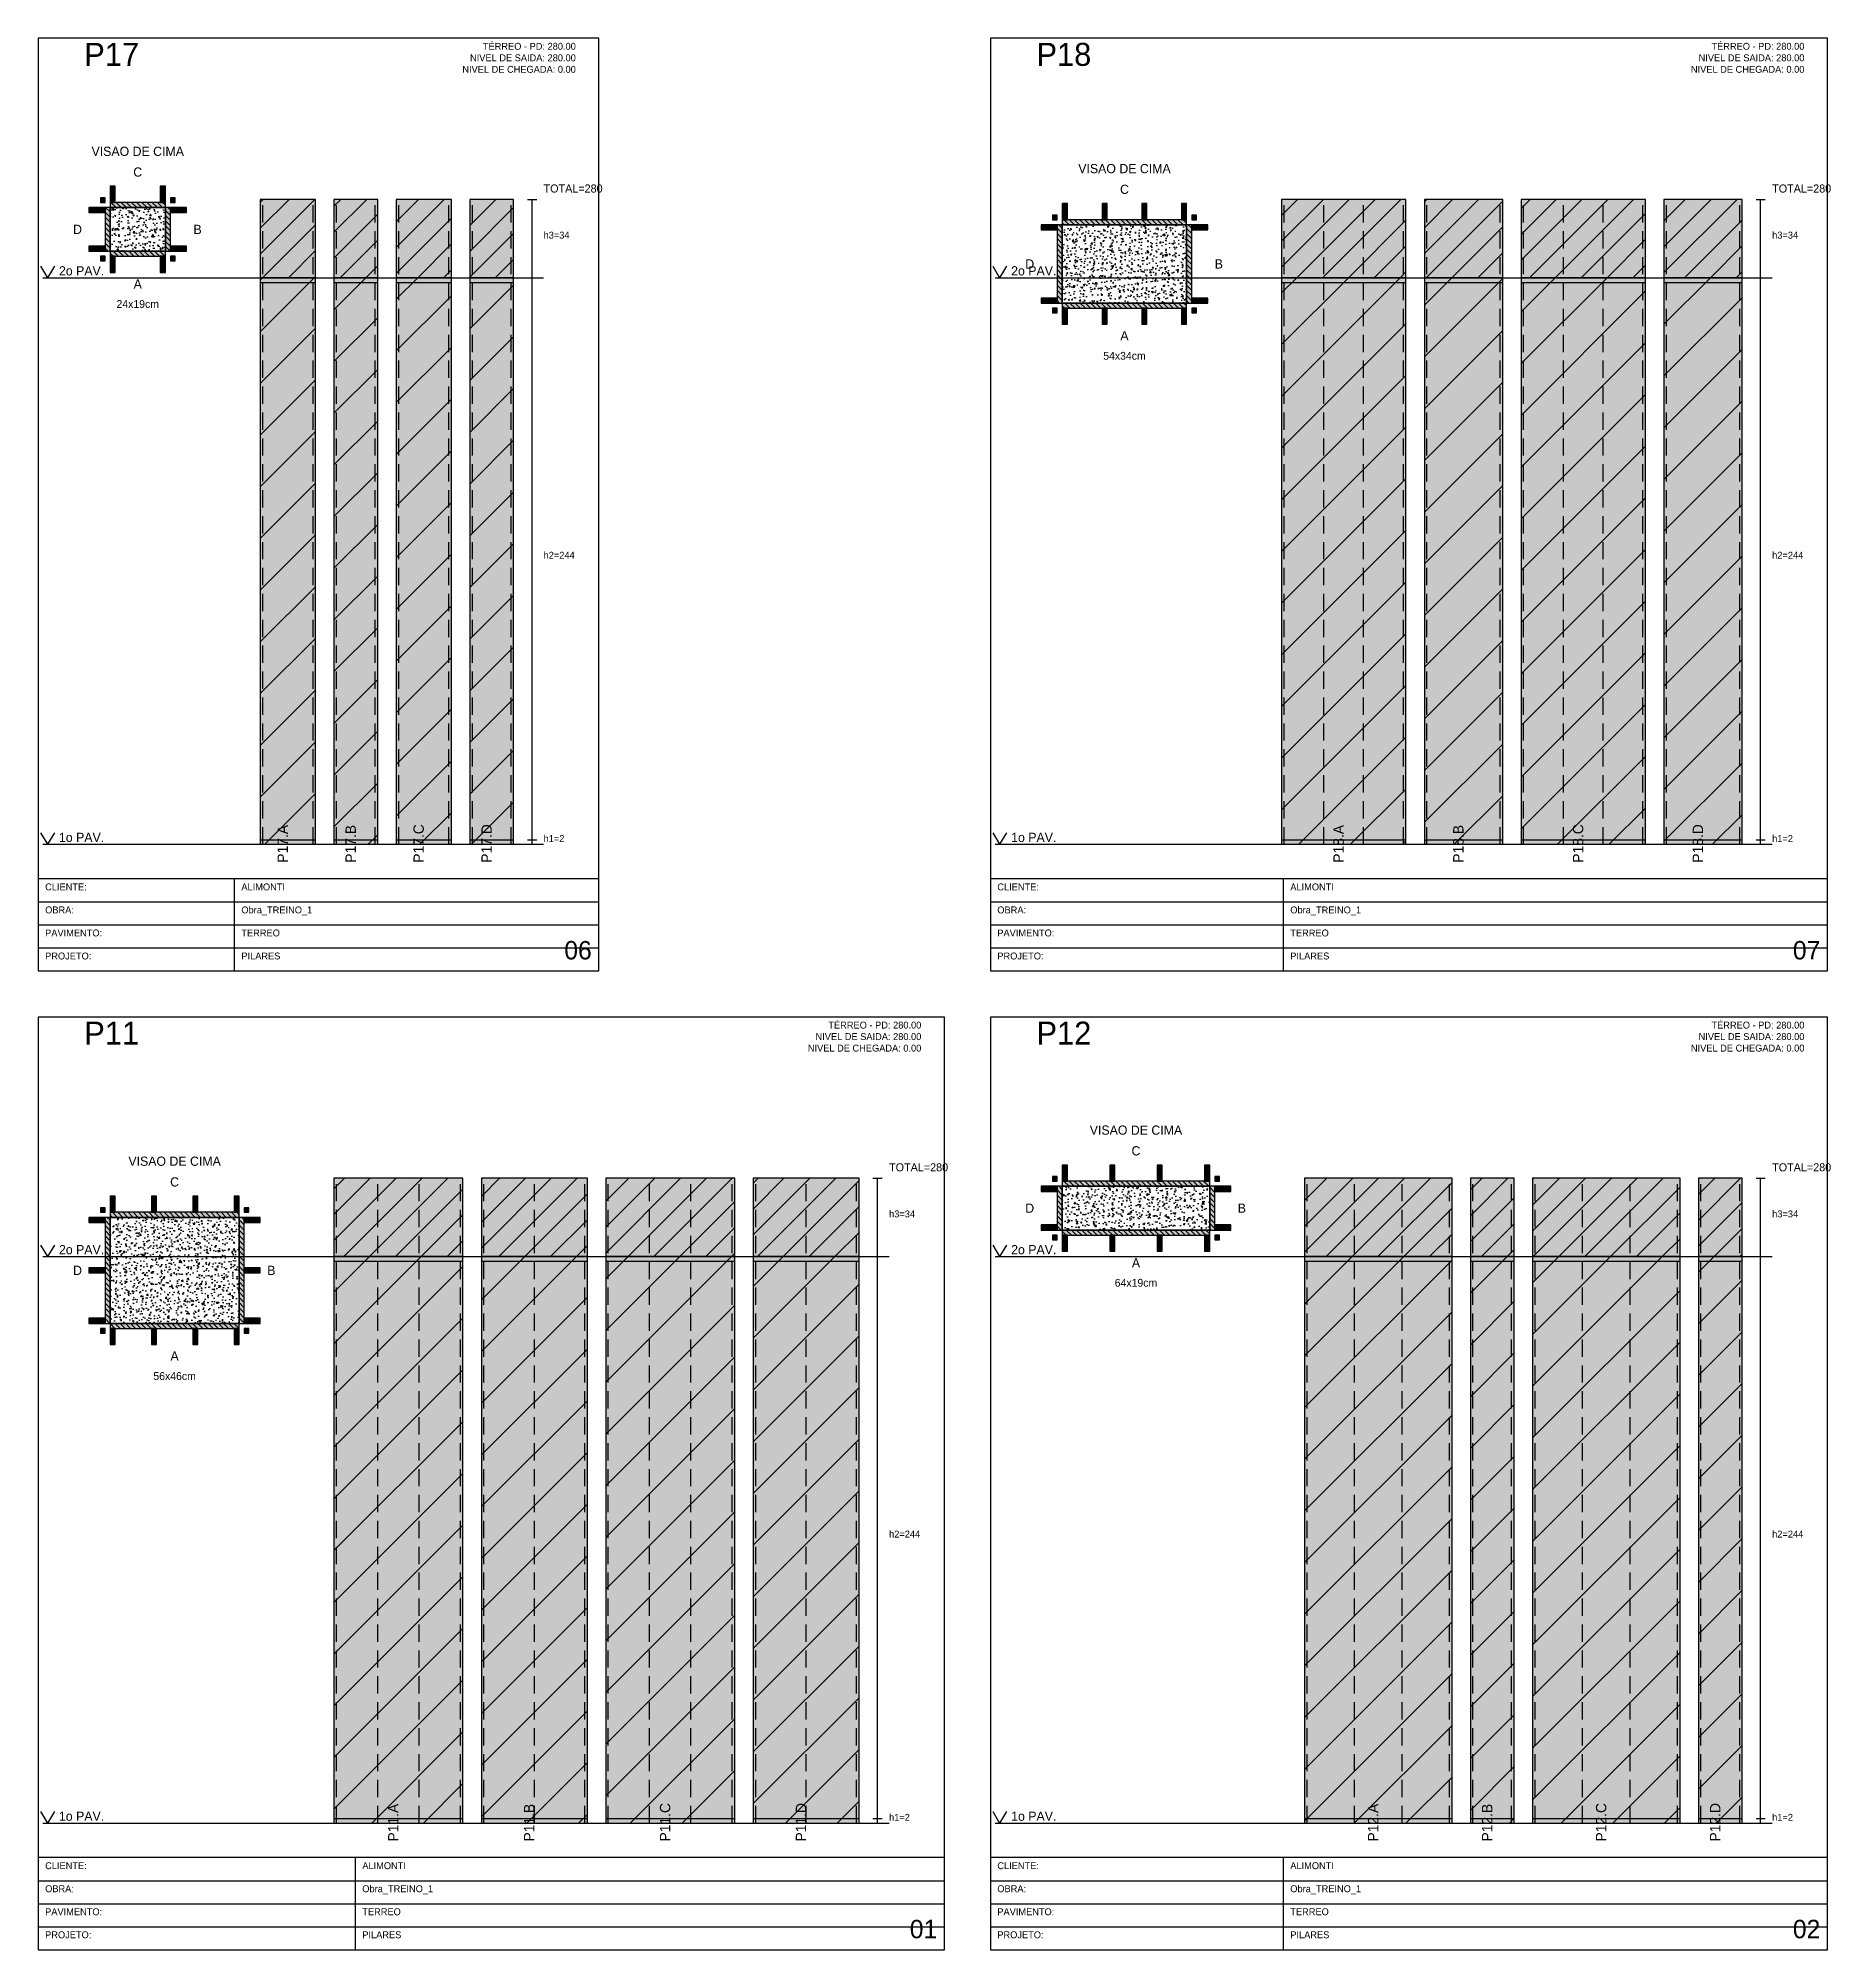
# Model space of a CAD drawing. Header units: metres. Extents: x 0 to 2088, y 0 to 2105.
# Drawn here: x 0 to 778, y 0 to 830 of the extents above; entities that cross this region are included whole.
import ezdxf
from ezdxf.enums import TextEntityAlignment as Align

# ---------------------------------------------------------------- set-up
doc = ezdxf.new("R2010")
doc.units = ezdxf.units.M
doc.linetypes.add('HIDDEN', pattern=[0.375, 0.25, -0.125])
for name, color, linetype in [('BORDA_CELULA', 9, 'Continuous'), ('CARIMBO', 9, 'Continuous'), ('CHAPA', 1, 'Continuous'), ('CONCRETO', 4, 'Continuous'), ('COTA', 241, 'Continuous'), ('Hachura', 251, 'Continuous'), ('LABEL_ID', 3, 'Continuous'), ('Nivel', 4, 'Continuous'), ('NOMENCLATURA', 1, 'Continuous'), ('Paineis', 200, 'Continuous'), ('SARR_2.2x7', 40, 'Continuous'), ('Texto Secao', 2, 'Continuous'), ('TEXTO_GERAL', 2, 'Continuous')]:
    doc.layers.add(name, color=color, linetype=linetype)

msp = doc.modelspace()

# ---------------------------------------------------------------- hatches: boundary and pattern name
at = {"layer": 'CHAPA'}
for points in [[(27, 758.7), (29, 758.7), (29, 760.7), (27, 760.7)], [(57.4, 758.7), (59.4, 758.7), (59.4, 760.7), (57.4, 760.7)], [(440.4, 751.2), (442.4, 751.2), (442.4, 753.2), (440.4, 753.2)], [(500.8, 751.2), (502.8, 751.2), (502.8, 753.2), (500.8, 753.2)], [(27, 733.3), (29, 733.3), (29, 735.3), (27, 735.3)], [(57.4, 733.3), (59.4, 733.3), (59.4, 735.3), (57.4, 735.3)], [(440.4, 710.8), (442.4, 710.8), (442.4, 712.8), (440.4, 712.8)], [(500.8, 710.8), (502.8, 710.8), (502.8, 712.8), (500.8, 712.8)], [(440.4, 333.7), (442.4, 333.7), (442.4, 335.7), (440.4, 335.7)], [(510.8, 333.7), (512.8, 333.7), (512.8, 335.7), (510.8, 335.7)], [(27, 320.2), (29, 320.2), (29, 322.2), (27, 322.2)], [(89.4, 320.2), (91.4, 320.2), (91.4, 322.2), (89.4, 322.2)], [(440.4, 308.3), (442.4, 308.3), (442.4, 310.3), (440.4, 310.3)], [(510.8, 308.3), (512.8, 308.3), (512.8, 310.3), (510.8, 310.3)], [(27, 267.8), (29, 267.8), (29, 269.8), (27, 269.8)], [(89.4, 267.8), (91.4, 267.8), (91.4, 269.8), (89.4, 269.8)]]:
    msp.add_hatch(color=1, dxfattribs=at).paths.add_polyline_path(points)
at = {"layer": 'COTA'}
h = msp.add_hatch(dxfattribs=at)
h.set_pattern_fill('AR-CONC', color=256, scale=0.03)
h.paths.add_polyline_path([(31.2, 737.5), (55.2, 737.5), (55.2, 756.5), (31.2, 756.5)])
h = msp.add_hatch(dxfattribs=at)
h.set_pattern_fill('AR-CONC', color=256, scale=0.03)
h.paths.add_polyline_path([(444.6, 715), (498.6, 715), (498.6, 749), (444.6, 749)])
h = msp.add_hatch(dxfattribs=at)
h.set_pattern_fill('AR-CONC', color=256, scale=0.03)
h.paths.add_polyline_path([(444.6, 312.5), (508.6, 312.5), (508.6, 331.5), (444.6, 331.5)])
h = msp.add_hatch(dxfattribs=at)
h.set_pattern_fill('AR-CONC', color=256, scale=0.03)
h.paths.add_polyline_path([(31.2, 272), (87.2, 272), (87.2, 318), (31.2, 318)])
at = {"layer": 'Hachura'}
for points in [[(96.4, 726), (120.4, 726), (120.4, 760), (96.4, 760)], [(128.4, 726), (147.4, 726), (147.4, 760), (128.4, 760)], [(155.4, 726), (179.4, 726), (179.4, 760), (155.4, 760)], [(187.4, 726), (206.4, 726), (206.4, 760), (187.4, 760)], [(539.8, 726), (593.8, 726), (593.8, 760), (539.8, 760)], [(601.8, 726), (635.8, 726), (635.8, 760), (601.8, 760)], [(643.8, 726), (697.8, 726), (697.8, 760), (643.8, 760)], [(705.8, 726), (739.8, 726), (739.8, 760), (705.8, 760)], [(96.4, 480), (120.4, 480), (120.4, 726), (96.4, 726)], [(128.4, 480), (147.4, 480), (147.4, 726), (128.4, 726)], [(155.4, 480), (179.4, 480), (179.4, 726), (155.4, 726)], [(187.4, 480), (206.4, 480), (206.4, 726), (187.4, 726)], [(539.8, 480), (593.8, 480), (593.8, 726), (539.8, 726)], [(601.8, 480), (635.8, 480), (635.8, 726), (601.8, 726)], [(643.8, 480), (697.8, 480), (697.8, 726), (643.8, 726)], [(705.8, 480), (739.8, 480), (739.8, 726), (705.8, 726)], [(128.4, 301), (184.4, 301), (184.4, 335), (128.4, 335)], [(192.4, 301), (238.4, 301), (238.4, 335), (192.4, 335)], [(246.4, 301), (302.4, 301), (302.4, 335), (246.4, 335)], [(310.4, 301), (356.4, 301), (356.4, 335), (310.4, 335)], [(549.8, 301), (613.8, 301), (613.8, 335), (549.8, 335)], [(621.8, 301), (640.8, 301), (640.8, 335), (621.8, 335)], [(648.8, 301), (712.8, 301), (712.8, 335), (648.8, 335)], [(720.8, 301), (739.8, 301), (739.8, 335), (720.8, 335)], [(128.4, 55), (184.4, 55), (184.4, 301), (128.4, 301)], [(192.4, 55), (238.4, 55), (238.4, 301), (192.4, 301)], [(246.4, 55), (302.4, 55), (302.4, 301), (246.4, 301)], [(310.4, 55), (356.4, 55), (356.4, 301), (310.4, 301)], [(549.8, 55), (613.8, 55), (613.8, 301), (549.8, 301)], [(621.8, 55), (640.8, 55), (640.8, 301), (621.8, 301)], [(648.8, 55), (712.8, 55), (712.8, 301), (648.8, 301)], [(720.8, 55), (739.8, 55), (739.8, 301), (720.8, 301)]]:
    msp.add_hatch(color=256, dxfattribs=at).paths.add_polyline_path(points)
h = msp.add_hatch(dxfattribs=at)
h.set_pattern_fill('ANSI31', color=256, scale=2.5)
h.paths.add_polyline_path([(96.4, 726), (120.4, 726), (120.4, 760), (96.4, 760)])
h = msp.add_hatch(dxfattribs=at)
h.set_pattern_fill('ANSI31', color=256, scale=2.5)
h.paths.add_polyline_path([(128.4, 726), (147.4, 726), (147.4, 760), (128.4, 760)])
h = msp.add_hatch(dxfattribs=at)
h.set_pattern_fill('ANSI31', color=256, scale=2.5)
h.paths.add_polyline_path([(155.4, 726), (179.4, 726), (179.4, 760), (155.4, 760)])
h = msp.add_hatch(dxfattribs=at)
h.set_pattern_fill('ANSI31', color=256, scale=2.5)
h.paths.add_polyline_path([(187.4, 726), (206.4, 726), (206.4, 760), (187.4, 760)])
h = msp.add_hatch(dxfattribs=at)
h.set_pattern_fill('ANSI31', color=256, scale=2.5)
h.paths.add_polyline_path([(539.8, 726), (593.8, 726), (593.8, 760), (539.8, 760)])
h = msp.add_hatch(dxfattribs=at)
h.set_pattern_fill('ANSI31', color=256, scale=2.5)
h.paths.add_polyline_path([(601.8, 726), (635.8, 726), (635.8, 760), (601.8, 760)])
h = msp.add_hatch(dxfattribs=at)
h.set_pattern_fill('ANSI31', color=256, scale=2.5)
h.paths.add_polyline_path([(643.8, 726), (697.8, 726), (697.8, 760), (643.8, 760)])
h = msp.add_hatch(dxfattribs=at)
h.set_pattern_fill('ANSI31', color=256, scale=2.5)
h.paths.add_polyline_path([(705.8, 726), (739.8, 726), (739.8, 760), (705.8, 760)])
h = msp.add_hatch(dxfattribs=at)
h.set_pattern_fill('ANSI31', color=256, scale=5)
h.paths.add_polyline_path([(96.4, 480), (120.4, 480), (120.4, 726), (96.4, 726)])
h = msp.add_hatch(dxfattribs=at)
h.set_pattern_fill('ANSI31', color=256, scale=5)
h.paths.add_polyline_path([(128.4, 480), (147.4, 480), (147.4, 726), (128.4, 726)])
h = msp.add_hatch(dxfattribs=at)
h.set_pattern_fill('ANSI31', color=256, scale=5)
h.paths.add_polyline_path([(155.4, 480), (179.4, 480), (179.4, 726), (155.4, 726)])
h = msp.add_hatch(dxfattribs=at)
h.set_pattern_fill('ANSI31', color=256, scale=5)
h.paths.add_polyline_path([(187.4, 480), (206.4, 480), (206.4, 726), (187.4, 726)])
h = msp.add_hatch(dxfattribs=at)
h.set_pattern_fill('ANSI31', color=256, scale=5)
h.paths.add_polyline_path([(539.8, 480), (593.8, 480), (593.8, 726), (539.8, 726)])
h = msp.add_hatch(dxfattribs=at)
h.set_pattern_fill('ANSI31', color=256, scale=5)
h.paths.add_polyline_path([(601.8, 480), (635.8, 480), (635.8, 726), (601.8, 726)])
h = msp.add_hatch(dxfattribs=at)
h.set_pattern_fill('ANSI31', color=256, scale=5)
h.paths.add_polyline_path([(643.8, 480), (697.8, 480), (697.8, 726), (643.8, 726)])
h = msp.add_hatch(dxfattribs=at)
h.set_pattern_fill('ANSI31', color=256, scale=5)
h.paths.add_polyline_path([(705.8, 480), (739.8, 480), (739.8, 726), (705.8, 726)])
h = msp.add_hatch(dxfattribs=at)
h.set_pattern_fill('ANSI31', color=256, scale=2.5)
h.paths.add_polyline_path([(128.4, 301), (184.4, 301), (184.4, 335), (128.4, 335)])
h = msp.add_hatch(dxfattribs=at)
h.set_pattern_fill('ANSI31', color=256, scale=2.5)
h.paths.add_polyline_path([(192.4, 301), (238.4, 301), (238.4, 335), (192.4, 335)])
h = msp.add_hatch(dxfattribs=at)
h.set_pattern_fill('ANSI31', color=256, scale=2.5)
h.paths.add_polyline_path([(246.4, 301), (302.4, 301), (302.4, 335), (246.4, 335)])
h = msp.add_hatch(dxfattribs=at)
h.set_pattern_fill('ANSI31', color=256, scale=2.5)
h.paths.add_polyline_path([(310.4, 301), (356.4, 301), (356.4, 335), (310.4, 335)])
h = msp.add_hatch(dxfattribs=at)
h.set_pattern_fill('ANSI31', color=256, scale=2.5)
h.paths.add_polyline_path([(549.8, 301), (613.8, 301), (613.8, 335), (549.8, 335)])
h = msp.add_hatch(dxfattribs=at)
h.set_pattern_fill('ANSI31', color=256, scale=2.5)
h.paths.add_polyline_path([(621.8, 301), (640.8, 301), (640.8, 335), (621.8, 335)])
h = msp.add_hatch(dxfattribs=at)
h.set_pattern_fill('ANSI31', color=256, scale=2.5)
h.paths.add_polyline_path([(648.8, 301), (712.8, 301), (712.8, 335), (648.8, 335)])
h = msp.add_hatch(dxfattribs=at)
h.set_pattern_fill('ANSI31', color=256, scale=2.5)
h.paths.add_polyline_path([(720.8, 301), (739.8, 301), (739.8, 335), (720.8, 335)])
h = msp.add_hatch(dxfattribs=at)
h.set_pattern_fill('ANSI31', color=256, scale=5)
h.paths.add_polyline_path([(128.4, 55), (184.4, 55), (184.4, 301), (128.4, 301)])
h = msp.add_hatch(dxfattribs=at)
h.set_pattern_fill('ANSI31', color=256, scale=5)
h.paths.add_polyline_path([(192.4, 55), (238.4, 55), (238.4, 301), (192.4, 301)])
h = msp.add_hatch(dxfattribs=at)
h.set_pattern_fill('ANSI31', color=256, scale=5)
h.paths.add_polyline_path([(246.4, 55), (302.4, 55), (302.4, 301), (246.4, 301)])
h = msp.add_hatch(dxfattribs=at)
h.set_pattern_fill('ANSI31', color=256, scale=5)
h.paths.add_polyline_path([(310.4, 55), (356.4, 55), (356.4, 301), (310.4, 301)])
h = msp.add_hatch(dxfattribs=at)
h.set_pattern_fill('ANSI31', color=256, scale=5)
h.paths.add_polyline_path([(549.8, 55), (613.8, 55), (613.8, 301), (549.8, 301)])
h = msp.add_hatch(dxfattribs=at)
h.set_pattern_fill('ANSI31', color=256, scale=5)
h.paths.add_polyline_path([(621.8, 55), (640.8, 55), (640.8, 301), (621.8, 301)])
h = msp.add_hatch(dxfattribs=at)
h.set_pattern_fill('ANSI31', color=256, scale=5)
h.paths.add_polyline_path([(648.8, 55), (712.8, 55), (712.8, 301), (648.8, 301)])
h = msp.add_hatch(dxfattribs=at)
h.set_pattern_fill('ANSI31', color=256, scale=5)
h.paths.add_polyline_path([(720.8, 55), (739.8, 55), (739.8, 301), (720.8, 301)])
at = {"layer": 'Paineis'}
for points in [[(29, 737.5), (31.2, 737.5), (31.2, 756.5), (29, 756.5)], [(31.2, 756.5), (55.2, 756.5), (55.2, 758.7), (31.2, 758.7)], [(55.2, 737.5), (57.4, 737.5), (57.4, 756.5), (55.2, 756.5)], [(442.4, 715), (444.6, 715), (444.6, 749), (442.4, 749)], [(444.6, 749), (498.6, 749), (498.6, 751.2), (444.6, 751.2)], [(498.6, 715), (500.8, 715), (500.8, 749), (498.6, 749)], [(31.2, 735.3), (55.2, 735.3), (55.2, 737.5), (31.2, 737.5)], [(444.6, 712.8), (498.6, 712.8), (498.6, 715), (444.6, 715)], [(444.6, 331.5), (508.6, 331.5), (508.6, 333.7), (444.6, 333.7)], [(442.4, 312.5), (444.6, 312.5), (444.6, 331.5), (442.4, 331.5)], [(508.6, 312.5), (510.8, 312.5), (510.8, 331.5), (508.6, 331.5)], [(29, 272), (31.2, 272), (31.2, 318), (29, 318)], [(31.2, 318), (87.2, 318), (87.2, 320.2), (31.2, 320.2)], [(87.2, 272), (89.4, 272), (89.4, 318), (87.2, 318)], [(444.6, 310.3), (508.6, 310.3), (508.6, 312.5), (444.6, 312.5)], [(31.2, 269.8), (87.2, 269.8), (87.2, 272), (31.2, 272)]]:
    msp.add_hatch(color=256, dxfattribs=at).paths.add_polyline_path(points)
h = msp.add_hatch(dxfattribs=at)
h.set_pattern_fill('ANSI31', color=256, scale=0.5, angle=270)
h.paths.add_polyline_path([(29, 737.5), (31.2, 737.5), (31.2, 756.5), (29, 756.5)])
h = msp.add_hatch(dxfattribs=at)
h.set_pattern_fill('ANSI31', color=256, scale=0.5, angle=270)
h.paths.add_polyline_path([(31.2, 756.5), (55.2, 756.5), (55.2, 758.7), (31.2, 758.7)])
h = msp.add_hatch(dxfattribs=at)
h.set_pattern_fill('ANSI31', color=256, scale=0.5, angle=270)
h.paths.add_polyline_path([(55.2, 737.5), (57.4, 737.5), (57.4, 756.5), (55.2, 756.5)])
h = msp.add_hatch(dxfattribs=at)
h.set_pattern_fill('ANSI31', color=256, scale=0.5, angle=270)
h.paths.add_polyline_path([(442.4, 715), (444.6, 715), (444.6, 749), (442.4, 749)])
h = msp.add_hatch(dxfattribs=at)
h.set_pattern_fill('ANSI31', color=256, scale=0.5, angle=270)
h.paths.add_polyline_path([(444.6, 749), (498.6, 749), (498.6, 751.2), (444.6, 751.2)])
h = msp.add_hatch(dxfattribs=at)
h.set_pattern_fill('ANSI31', color=256, scale=0.5, angle=270)
h.paths.add_polyline_path([(498.6, 715), (500.8, 715), (500.8, 749), (498.6, 749)])
h = msp.add_hatch(dxfattribs=at)
h.set_pattern_fill('ANSI31', color=256, scale=0.5, angle=270)
h.paths.add_polyline_path([(31.2, 735.3), (55.2, 735.3), (55.2, 737.5), (31.2, 737.5)])
h = msp.add_hatch(dxfattribs=at)
h.set_pattern_fill('ANSI31', color=256, scale=0.5, angle=270)
h.paths.add_polyline_path([(444.6, 712.8), (498.6, 712.8), (498.6, 715), (444.6, 715)])
h = msp.add_hatch(dxfattribs=at)
h.set_pattern_fill('ANSI31', color=256, scale=0.5, angle=270)
h.paths.add_polyline_path([(444.6, 331.5), (508.6, 331.5), (508.6, 333.7), (444.6, 333.7)])
h = msp.add_hatch(dxfattribs=at)
h.set_pattern_fill('ANSI31', color=256, scale=0.5, angle=270)
h.paths.add_polyline_path([(442.4, 312.5), (444.6, 312.5), (444.6, 331.5), (442.4, 331.5)])
h = msp.add_hatch(dxfattribs=at)
h.set_pattern_fill('ANSI31', color=256, scale=0.5, angle=270)
h.paths.add_polyline_path([(508.6, 312.5), (510.8, 312.5), (510.8, 331.5), (508.6, 331.5)])
h = msp.add_hatch(dxfattribs=at)
h.set_pattern_fill('ANSI31', color=256, scale=0.5, angle=270)
h.paths.add_polyline_path([(29, 272), (31.2, 272), (31.2, 318), (29, 318)])
h = msp.add_hatch(dxfattribs=at)
h.set_pattern_fill('ANSI31', color=256, scale=0.5, angle=270)
h.paths.add_polyline_path([(31.2, 318), (87.2, 318), (87.2, 320.2), (31.2, 320.2)])
h = msp.add_hatch(dxfattribs=at)
h.set_pattern_fill('ANSI31', color=256, scale=0.5, angle=270)
h.paths.add_polyline_path([(87.2, 272), (89.4, 272), (89.4, 318), (87.2, 318)])
h = msp.add_hatch(dxfattribs=at)
h.set_pattern_fill('ANSI31', color=256, scale=0.5, angle=270)
h.paths.add_polyline_path([(444.6, 310.3), (508.6, 310.3), (508.6, 312.5), (444.6, 312.5)])
h = msp.add_hatch(dxfattribs=at)
h.set_pattern_fill('ANSI31', color=256, scale=0.5, angle=270)
h.paths.add_polyline_path([(31.2, 269.8), (87.2, 269.8), (87.2, 272), (31.2, 272)])
at = {"layer": 'SARR_2.2x7'}
for points in [[(31.2, 758.7), (33.4, 758.7), (33.4, 765.7), (31.2, 765.7)], [(53, 758.7), (55.2, 758.7), (55.2, 765.7), (53, 765.7)], [(22, 754.3), (29, 754.3), (29, 756.5), (22, 756.5)], [(57.4, 754.3), (64.4, 754.3), (64.4, 756.5), (57.4, 756.5)], [(444.6, 751.2), (446.8, 751.2), (446.8, 758.2), (444.6, 758.2)], [(461.87, 751.2), (464.07, 751.2), (464.07, 758.2), (461.87, 758.2)], [(479.13, 751.2), (481.33, 751.2), (481.33, 758.2), (479.13, 758.2)], [(496.4, 751.2), (498.6, 751.2), (498.6, 758.2), (496.4, 758.2)], [(435.4, 746.8), (442.4, 746.8), (442.4, 749), (435.4, 749)], [(500.8, 746.8), (507.8, 746.8), (507.8, 749), (500.8, 749)], [(22, 737.5), (29, 737.5), (29, 739.7), (22, 739.7)], [(57.4, 737.5), (64.4, 737.5), (64.4, 739.7), (57.4, 739.7)], [(31.2, 728.3), (33.4, 728.3), (33.4, 735.3), (31.2, 735.3)], [(53, 728.3), (55.2, 728.3), (55.2, 735.3), (53, 735.3)], [(435.4, 715), (442.4, 715), (442.4, 717.2), (435.4, 717.2)], [(500.8, 715), (507.8, 715), (507.8, 717.2), (500.8, 717.2)], [(444.6, 705.8), (446.8, 705.8), (446.8, 712.8), (444.6, 712.8)], [(461.87, 705.8), (464.07, 705.8), (464.07, 712.8), (461.87, 712.8)], [(479.13, 705.8), (481.33, 705.8), (481.33, 712.8), (479.13, 712.8)], [(496.4, 705.8), (498.6, 705.8), (498.6, 712.8), (496.4, 712.8)], [(444.6, 333.7), (446.8, 333.7), (446.8, 340.7), (444.6, 340.7)], [(465.2, 333.7), (467.4, 333.7), (467.4, 340.7), (465.2, 340.7)], [(485.8, 333.7), (488, 333.7), (488, 340.7), (485.8, 340.7)], [(506.4, 333.7), (508.6, 333.7), (508.6, 340.7), (506.4, 340.7)], [(31.2, 320.2), (33.4, 320.2), (33.4, 327.2), (31.2, 327.2)], [(49.13, 320.2), (51.33, 320.2), (51.33, 327.2), (49.13, 327.2)], [(67.07, 320.2), (69.27, 320.2), (69.27, 327.2), (67.07, 327.2)], [(85, 320.2), (87.2, 320.2), (87.2, 327.2), (85, 327.2)], [(435.4, 329.3), (442.4, 329.3), (442.4, 331.5), (435.4, 331.5)], [(510.8, 329.3), (517.8, 329.3), (517.8, 331.5), (510.8, 331.5)], [(22, 315.8), (29, 315.8), (29, 318), (22, 318)], [(89.4, 315.8), (96.4, 315.8), (96.4, 318), (89.4, 318)], [(435.4, 312.5), (442.4, 312.5), (442.4, 314.7), (435.4, 314.7)], [(444.6, 303.3), (446.8, 303.3), (446.8, 310.3), (444.6, 310.3)], [(465.2, 303.3), (467.4, 303.3), (467.4, 310.3), (465.2, 310.3)], [(485.8, 303.3), (488, 303.3), (488, 310.3), (485.8, 310.3)], [(506.4, 303.3), (508.6, 303.3), (508.6, 310.3), (506.4, 310.3)], [(510.8, 312.5), (517.8, 312.5), (517.8, 314.7), (510.8, 314.7)], [(22, 293.9), (29, 293.9), (29, 296.1), (22, 296.1)], [(89.4, 293.9), (96.4, 293.9), (96.4, 296.1), (89.4, 296.1)], [(22, 272), (29, 272), (29, 274.2), (22, 274.2)], [(89.4, 272), (96.4, 272), (96.4, 274.2), (89.4, 274.2)], [(31.2, 262.8), (33.4, 262.8), (33.4, 269.8), (31.2, 269.8)], [(49.13, 262.8), (51.33, 262.8), (51.33, 269.8), (49.13, 269.8)], [(67.07, 262.8), (69.27, 262.8), (69.27, 269.8), (67.07, 269.8)], [(85, 262.8), (87.2, 262.8), (87.2, 269.8), (85, 269.8)]]:
    msp.add_hatch(color=256, dxfattribs=at).paths.add_polyline_path(points)
h = msp.add_hatch(dxfattribs=at)
h.set_pattern_fill('ANSI31', color=256, scale=0.5, angle=270)
h.paths.add_polyline_path([(31.2, 758.7), (33.4, 758.7), (33.4, 765.7), (31.2, 765.7)])
h = msp.add_hatch(dxfattribs=at)
h.set_pattern_fill('ANSI31', color=256, scale=0.5, angle=270)
h.paths.add_polyline_path([(53, 758.7), (55.2, 758.7), (55.2, 765.7), (53, 765.7)])
h = msp.add_hatch(dxfattribs=at)
h.set_pattern_fill('ANSI31', color=256, scale=0.5, angle=270)
h.paths.add_polyline_path([(22, 754.3), (29, 754.3), (29, 756.5), (22, 756.5)])
h = msp.add_hatch(dxfattribs=at)
h.set_pattern_fill('ANSI31', color=256, scale=0.5, angle=270)
h.paths.add_polyline_path([(57.4, 754.3), (64.4, 754.3), (64.4, 756.5), (57.4, 756.5)])
h = msp.add_hatch(dxfattribs=at)
h.set_pattern_fill('ANSI31', color=256, scale=0.5, angle=270)
h.paths.add_polyline_path([(444.6, 751.2), (446.8, 751.2), (446.8, 758.2), (444.6, 758.2)])
h = msp.add_hatch(dxfattribs=at)
h.set_pattern_fill('ANSI31', color=256, scale=0.5, angle=270)
h.paths.add_polyline_path([(461.87, 751.2), (464.07, 751.2), (464.07, 758.2), (461.87, 758.2)])
h = msp.add_hatch(dxfattribs=at)
h.set_pattern_fill('ANSI31', color=256, scale=0.5, angle=270)
h.paths.add_polyline_path([(479.13, 751.2), (481.33, 751.2), (481.33, 758.2), (479.13, 758.2)])
h = msp.add_hatch(dxfattribs=at)
h.set_pattern_fill('ANSI31', color=256, scale=0.5, angle=270)
h.paths.add_polyline_path([(496.4, 751.2), (498.6, 751.2), (498.6, 758.2), (496.4, 758.2)])
h = msp.add_hatch(dxfattribs=at)
h.set_pattern_fill('ANSI31', color=256, scale=0.5, angle=270)
h.paths.add_polyline_path([(435.4, 746.8), (442.4, 746.8), (442.4, 749), (435.4, 749)])
h = msp.add_hatch(dxfattribs=at)
h.set_pattern_fill('ANSI31', color=256, scale=0.5, angle=270)
h.paths.add_polyline_path([(500.8, 746.8), (507.8, 746.8), (507.8, 749), (500.8, 749)])
h = msp.add_hatch(dxfattribs=at)
h.set_pattern_fill('ANSI31', color=256, scale=0.5, angle=270)
h.paths.add_polyline_path([(22, 737.5), (29, 737.5), (29, 739.7), (22, 739.7)])
h = msp.add_hatch(dxfattribs=at)
h.set_pattern_fill('ANSI31', color=256, scale=0.5, angle=270)
h.paths.add_polyline_path([(57.4, 737.5), (64.4, 737.5), (64.4, 739.7), (57.4, 739.7)])
h = msp.add_hatch(dxfattribs=at)
h.set_pattern_fill('ANSI31', color=256, scale=0.5, angle=270)
h.paths.add_polyline_path([(31.2, 728.3), (33.4, 728.3), (33.4, 735.3), (31.2, 735.3)])
h = msp.add_hatch(dxfattribs=at)
h.set_pattern_fill('ANSI31', color=256, scale=0.5, angle=270)
h.paths.add_polyline_path([(53, 728.3), (55.2, 728.3), (55.2, 735.3), (53, 735.3)])
h = msp.add_hatch(dxfattribs=at)
h.set_pattern_fill('ANSI31', color=256, scale=0.5, angle=270)
h.paths.add_polyline_path([(435.4, 715), (442.4, 715), (442.4, 717.2), (435.4, 717.2)])
h = msp.add_hatch(dxfattribs=at)
h.set_pattern_fill('ANSI31', color=256, scale=0.5, angle=270)
h.paths.add_polyline_path([(500.8, 715), (507.8, 715), (507.8, 717.2), (500.8, 717.2)])
h = msp.add_hatch(dxfattribs=at)
h.set_pattern_fill('ANSI31', color=256, scale=0.5, angle=270)
h.paths.add_polyline_path([(444.6, 705.8), (446.8, 705.8), (446.8, 712.8), (444.6, 712.8)])
h = msp.add_hatch(dxfattribs=at)
h.set_pattern_fill('ANSI31', color=256, scale=0.5, angle=270)
h.paths.add_polyline_path([(461.87, 705.8), (464.07, 705.8), (464.07, 712.8), (461.87, 712.8)])
h = msp.add_hatch(dxfattribs=at)
h.set_pattern_fill('ANSI31', color=256, scale=0.5, angle=270)
h.paths.add_polyline_path([(479.13, 705.8), (481.33, 705.8), (481.33, 712.8), (479.13, 712.8)])
h = msp.add_hatch(dxfattribs=at)
h.set_pattern_fill('ANSI31', color=256, scale=0.5, angle=270)
h.paths.add_polyline_path([(496.4, 705.8), (498.6, 705.8), (498.6, 712.8), (496.4, 712.8)])
h = msp.add_hatch(dxfattribs=at)
h.set_pattern_fill('ANSI31', color=256, scale=0.5, angle=270)
h.paths.add_polyline_path([(444.6, 333.7), (446.8, 333.7), (446.8, 340.7), (444.6, 340.7)])
h = msp.add_hatch(dxfattribs=at)
h.set_pattern_fill('ANSI31', color=256, scale=0.5, angle=270)
h.paths.add_polyline_path([(465.2, 333.7), (467.4, 333.7), (467.4, 340.7), (465.2, 340.7)])
h = msp.add_hatch(dxfattribs=at)
h.set_pattern_fill('ANSI31', color=256, scale=0.5, angle=270)
h.paths.add_polyline_path([(485.8, 333.7), (488, 333.7), (488, 340.7), (485.8, 340.7)])
h = msp.add_hatch(dxfattribs=at)
h.set_pattern_fill('ANSI31', color=256, scale=0.5, angle=270)
h.paths.add_polyline_path([(506.4, 333.7), (508.6, 333.7), (508.6, 340.7), (506.4, 340.7)])
h = msp.add_hatch(dxfattribs=at)
h.set_pattern_fill('ANSI31', color=256, scale=0.5, angle=270)
h.paths.add_polyline_path([(31.2, 320.2), (33.4, 320.2), (33.4, 327.2), (31.2, 327.2)])
h = msp.add_hatch(dxfattribs=at)
h.set_pattern_fill('ANSI31', color=256, scale=0.5, angle=270)
h.paths.add_polyline_path([(49.13, 320.2), (51.33, 320.2), (51.33, 327.2), (49.13, 327.2)])
h = msp.add_hatch(dxfattribs=at)
h.set_pattern_fill('ANSI31', color=256, scale=0.5, angle=270)
h.paths.add_polyline_path([(67.07, 320.2), (69.27, 320.2), (69.27, 327.2), (67.07, 327.2)])
h = msp.add_hatch(dxfattribs=at)
h.set_pattern_fill('ANSI31', color=256, scale=0.5, angle=270)
h.paths.add_polyline_path([(85, 320.2), (87.2, 320.2), (87.2, 327.2), (85, 327.2)])
h = msp.add_hatch(dxfattribs=at)
h.set_pattern_fill('ANSI31', color=256, scale=0.5, angle=270)
h.paths.add_polyline_path([(435.4, 329.3), (442.4, 329.3), (442.4, 331.5), (435.4, 331.5)])
h = msp.add_hatch(dxfattribs=at)
h.set_pattern_fill('ANSI31', color=256, scale=0.5, angle=270)
h.paths.add_polyline_path([(510.8, 329.3), (517.8, 329.3), (517.8, 331.5), (510.8, 331.5)])
h = msp.add_hatch(dxfattribs=at)
h.set_pattern_fill('ANSI31', color=256, scale=0.5, angle=270)
h.paths.add_polyline_path([(22, 315.8), (29, 315.8), (29, 318), (22, 318)])
h = msp.add_hatch(dxfattribs=at)
h.set_pattern_fill('ANSI31', color=256, scale=0.5, angle=270)
h.paths.add_polyline_path([(89.4, 315.8), (96.4, 315.8), (96.4, 318), (89.4, 318)])
h = msp.add_hatch(dxfattribs=at)
h.set_pattern_fill('ANSI31', color=256, scale=0.5, angle=270)
h.paths.add_polyline_path([(435.4, 312.5), (442.4, 312.5), (442.4, 314.7), (435.4, 314.7)])
h = msp.add_hatch(dxfattribs=at)
h.set_pattern_fill('ANSI31', color=256, scale=0.5, angle=270)
h.paths.add_polyline_path([(444.6, 303.3), (446.8, 303.3), (446.8, 310.3), (444.6, 310.3)])
h = msp.add_hatch(dxfattribs=at)
h.set_pattern_fill('ANSI31', color=256, scale=0.5, angle=270)
h.paths.add_polyline_path([(465.2, 303.3), (467.4, 303.3), (467.4, 310.3), (465.2, 310.3)])
h = msp.add_hatch(dxfattribs=at)
h.set_pattern_fill('ANSI31', color=256, scale=0.5, angle=270)
h.paths.add_polyline_path([(485.8, 303.3), (488, 303.3), (488, 310.3), (485.8, 310.3)])
h = msp.add_hatch(dxfattribs=at)
h.set_pattern_fill('ANSI31', color=256, scale=0.5, angle=270)
h.paths.add_polyline_path([(506.4, 303.3), (508.6, 303.3), (508.6, 310.3), (506.4, 310.3)])
h = msp.add_hatch(dxfattribs=at)
h.set_pattern_fill('ANSI31', color=256, scale=0.5, angle=270)
h.paths.add_polyline_path([(510.8, 312.5), (517.8, 312.5), (517.8, 314.7), (510.8, 314.7)])
h = msp.add_hatch(dxfattribs=at)
h.set_pattern_fill('ANSI31', color=256, scale=0.5, angle=270)
h.paths.add_polyline_path([(22, 293.9), (29, 293.9), (29, 296.1), (22, 296.1)])
h = msp.add_hatch(dxfattribs=at)
h.set_pattern_fill('ANSI31', color=256, scale=0.5, angle=270)
h.paths.add_polyline_path([(89.4, 293.9), (96.4, 293.9), (96.4, 296.1), (89.4, 296.1)])
h = msp.add_hatch(dxfattribs=at)
h.set_pattern_fill('ANSI31', color=256, scale=0.5, angle=270)
h.paths.add_polyline_path([(22, 272), (29, 272), (29, 274.2), (22, 274.2)])
h = msp.add_hatch(dxfattribs=at)
h.set_pattern_fill('ANSI31', color=256, scale=0.5, angle=270)
h.paths.add_polyline_path([(89.4, 272), (96.4, 272), (96.4, 274.2), (89.4, 274.2)])
h = msp.add_hatch(dxfattribs=at)
h.set_pattern_fill('ANSI31', color=256, scale=0.5, angle=270)
h.paths.add_polyline_path([(31.2, 262.8), (33.4, 262.8), (33.4, 269.8), (31.2, 269.8)])
h = msp.add_hatch(dxfattribs=at)
h.set_pattern_fill('ANSI31', color=256, scale=0.5, angle=270)
h.paths.add_polyline_path([(49.13, 262.8), (51.33, 262.8), (51.33, 269.8), (49.13, 269.8)])
h = msp.add_hatch(dxfattribs=at)
h.set_pattern_fill('ANSI31', color=256, scale=0.5, angle=270)
h.paths.add_polyline_path([(67.07, 262.8), (69.27, 262.8), (69.27, 269.8), (67.07, 269.8)])
h = msp.add_hatch(dxfattribs=at)
h.set_pattern_fill('ANSI31', color=256, scale=0.5, angle=270)
h.paths.add_polyline_path([(85, 262.8), (87.2, 262.8), (87.2, 269.8), (85, 269.8)])

# ---------------------------------------------------------------- linework, layer by layer
at = {"layer": 'BORDA_CELULA', "color": 9}
for points in [[(0, 425), (243.4, 425), (243.4, 830), (0, 830)], [(413.4, 425), (776.8, 425), (776.8, 830), (413.4, 830)], [(0, 0), (393.4, 0), (393.4, 405), (0, 405)], [(413.4, 0), (776.8, 0), (776.8, 405), (413.4, 405)]]:
    msp.add_lwpolyline(points, close=True, dxfattribs=at)
at = {"layer": 'CARIMBO', "color": 40}
for p, q in [((85.19, 425), (85.19, 465)), ((540.59, 425), (540.59, 465)), ((0, 455), (243.4, 455)), ((413.4, 455), (776.8, 455)), ((0, 445), (243.4, 445)), ((413.4, 445), (776.8, 445)), ((0, 435), (243.4, 435)), ((413.4, 435), (776.8, 435)), ((137.69, 0), (137.69, 40)), ((540.59, 0), (540.59, 40)), ((0, 30), (393.4, 30)), ((413.4, 30), (776.8, 30)), ((0, 20), (393.4, 20)), ((413.4, 20), (776.8, 20)), ((0, 10), (393.4, 10)), ((413.4, 10), (776.8, 10))]:
    msp.add_line(p, q, dxfattribs=at)
for points in [[(0, 425), (243.4, 425), (243.4, 465), (0, 465)], [(413.4, 425), (776.8, 425), (776.8, 465), (413.4, 465)], [(0, 0), (393.4, 0), (393.4, 40), (0, 40)], [(413.4, 0), (776.8, 0), (776.8, 40), (413.4, 40)]]:
    msp.add_lwpolyline(points, close=True, dxfattribs=at)
at = {"layer": 'CHAPA', "color": 1}
for points in [[(27, 758.7), (29, 758.7), (29, 760.7), (27, 760.7)], [(57.4, 758.7), (59.4, 758.7), (59.4, 760.7), (57.4, 760.7)], [(440.4, 751.2), (442.4, 751.2), (442.4, 753.2), (440.4, 753.2)], [(500.8, 751.2), (502.8, 751.2), (502.8, 753.2), (500.8, 753.2)], [(27, 733.3), (29, 733.3), (29, 735.3), (27, 735.3)], [(57.4, 733.3), (59.4, 733.3), (59.4, 735.3), (57.4, 735.3)], [(440.4, 710.8), (442.4, 710.8), (442.4, 712.8), (440.4, 712.8)], [(500.8, 710.8), (502.8, 710.8), (502.8, 712.8), (500.8, 712.8)], [(440.4, 333.7), (442.4, 333.7), (442.4, 335.7), (440.4, 335.7)], [(510.8, 333.7), (512.8, 333.7), (512.8, 335.7), (510.8, 335.7)], [(27, 320.2), (29, 320.2), (29, 322.2), (27, 322.2)], [(89.4, 320.2), (91.4, 320.2), (91.4, 322.2), (89.4, 322.2)], [(440.4, 308.3), (442.4, 308.3), (442.4, 310.3), (440.4, 310.3)], [(510.8, 308.3), (512.8, 308.3), (512.8, 310.3), (510.8, 310.3)], [(27, 267.8), (29, 267.8), (29, 269.8), (27, 269.8)], [(89.4, 267.8), (91.4, 267.8), (91.4, 269.8), (89.4, 269.8)]]:
    msp.add_lwpolyline(points, close=True, dxfattribs=at)
at = {"layer": 'CONCRETO', "color": 4}
for points in [[(31.2, 737.5), (55.2, 737.5), (55.2, 756.5), (31.2, 756.5)], [(444.6, 715), (498.6, 715), (498.6, 749), (444.6, 749)], [(444.6, 312.5), (508.6, 312.5), (508.6, 331.5), (444.6, 331.5)], [(31.2, 272), (87.2, 272), (87.2, 318), (31.2, 318)]]:
    msp.add_lwpolyline(points, close=True, dxfattribs=at)
at = {"layer": 'COTA', "color": 8}
for p, q in [((212.4, 760), (216.4, 760)), ((214.4, 480), (214.4, 760)), ((745.8, 760), (749.8, 760)), ((747.8, 480), (747.8, 760)), ((212.4, 726), (216.4, 726)), ((212.4, 726), (216.4, 726)), ((745.8, 726), (749.8, 726)), ((745.8, 726), (749.8, 726)), ((212.4, 482), (216.4, 482)), ((212.4, 482), (216.4, 482)), ((745.8, 482), (749.8, 482)), ((745.8, 482), (749.8, 482)), ((212.4, 480), (216.4, 480)), ((745.8, 480), (749.8, 480)), ((362.4, 335), (366.4, 335)), ((364.4, 55), (364.4, 335)), ((745.8, 335), (749.8, 335)), ((747.8, 55), (747.8, 335)), ((362.4, 301), (366.4, 301)), ((362.4, 301), (366.4, 301)), ((745.8, 301), (749.8, 301)), ((745.8, 301), (749.8, 301)), ((362.4, 57), (366.4, 57)), ((362.4, 57), (366.4, 57)), ((362.4, 55), (366.4, 55)), ((745.8, 57), (749.8, 57)), ((745.8, 57), (749.8, 57)), ((745.8, 55), (749.8, 55))]:
    msp.add_line(p, q, dxfattribs=at)
at = {"layer": 'Nivel', "color": 4}
for p, q in [((1, 731), (4, 726)), ((7, 731), (4, 726)), ((414.4, 731), (417.4, 726)), ((420.4, 731), (417.4, 726)), ((2, 726), (219.4, 726)), ((415.4, 726), (752.8, 726)), ((1, 485), (4, 480)), ((7, 485), (4, 480)), ((414.4, 485), (417.4, 480)), ((420.4, 485), (417.4, 480)), ((2, 480), (219.4, 480)), ((415.4, 480), (752.8, 480)), ((1, 306), (4, 301)), ((2, 301), (369.4, 301)), ((7, 306), (4, 301)), ((414.4, 306), (417.4, 301)), ((415.4, 301), (752.8, 301)), ((420.4, 306), (417.4, 301)), ((1, 60), (4, 55)), ((7, 60), (4, 55)), ((414.4, 60), (417.4, 55)), ((420.4, 60), (417.4, 55)), ((2, 55), (369.4, 55)), ((415.4, 55), (752.8, 55))]:
    msp.add_line(p, q, dxfattribs=at)
at = {"layer": 'Paineis'}
for p, q in [((96.4, 724), (120.4, 724)), ((128.4, 724), (147.4, 724)), ((155.4, 724), (179.4, 724)), ((187.4, 724), (206.4, 724)), ((539.8, 724), (593.8, 724)), ((601.8, 724), (635.8, 724)), ((643.8, 724), (697.8, 724)), ((705.8, 724), (739.8, 724)), ((96.4, 482), (120.4, 482)), ((128.4, 482), (147.4, 482)), ((155.4, 482), (179.4, 482)), ((187.4, 482), (206.4, 482)), ((539.8, 482), (593.8, 482)), ((601.8, 482), (635.8, 482)), ((643.8, 482), (697.8, 482)), ((705.8, 482), (739.8, 482)), ((128.4, 299), (184.4, 299)), ((192.4, 299), (238.4, 299)), ((246.4, 299), (302.4, 299)), ((310.4, 299), (356.4, 299)), ((549.8, 299), (613.8, 299)), ((621.8, 299), (640.8, 299)), ((648.8, 299), (712.8, 299)), ((720.8, 299), (739.8, 299)), ((128.4, 57), (184.4, 57)), ((192.4, 57), (238.4, 57)), ((246.4, 57), (302.4, 57)), ((310.4, 57), (356.4, 57)), ((549.8, 57), (613.8, 57)), ((621.8, 57), (640.8, 57)), ((648.8, 57), (712.8, 57)), ((720.8, 57), (739.8, 57))]:
    msp.add_line(p, q, dxfattribs=at)
for points in [[(29, 737.5), (31.2, 737.5), (31.2, 756.5), (29, 756.5)], [(31.2, 756.5), (55.2, 756.5), (55.2, 758.7), (31.2, 758.7)], [(55.2, 737.5), (57.4, 737.5), (57.4, 756.5), (55.2, 756.5)], [(96.4, 726), (120.4, 726), (120.4, 760), (96.4, 760)], [(128.4, 726), (147.4, 726), (147.4, 760), (128.4, 760)], [(155.4, 726), (179.4, 726), (179.4, 760), (155.4, 760)], [(187.4, 726), (206.4, 726), (206.4, 760), (187.4, 760)], [(539.8, 726), (593.8, 726), (593.8, 760), (539.8, 760)], [(601.8, 726), (635.8, 726), (635.8, 760), (601.8, 760)], [(643.8, 726), (697.8, 726), (697.8, 760), (643.8, 760)], [(705.8, 726), (739.8, 726), (739.8, 760), (705.8, 760)], [(442.4, 715), (444.6, 715), (444.6, 749), (442.4, 749)], [(444.6, 749), (498.6, 749), (498.6, 751.2), (444.6, 751.2)], [(498.6, 715), (500.8, 715), (500.8, 749), (498.6, 749)], [(31.2, 735.3), (55.2, 735.3), (55.2, 737.5), (31.2, 737.5)], [(96.4, 480), (120.4, 480), (120.4, 726), (96.4, 726)], [(128.4, 480), (147.4, 480), (147.4, 726), (128.4, 726)], [(155.4, 480), (179.4, 480), (179.4, 726), (155.4, 726)], [(187.4, 480), (206.4, 480), (206.4, 726), (187.4, 726)], [(539.8, 480), (593.8, 480), (593.8, 726), (539.8, 726)], [(601.8, 480), (635.8, 480), (635.8, 726), (601.8, 726)], [(643.8, 480), (697.8, 480), (697.8, 726), (643.8, 726)], [(705.8, 480), (739.8, 480), (739.8, 726), (705.8, 726)], [(444.6, 712.8), (498.6, 712.8), (498.6, 715), (444.6, 715)], [(128.4, 301), (184.4, 301), (184.4, 335), (128.4, 335)], [(192.4, 301), (238.4, 301), (238.4, 335), (192.4, 335)], [(246.4, 301), (302.4, 301), (302.4, 335), (246.4, 335)], [(310.4, 301), (356.4, 301), (356.4, 335), (310.4, 335)], [(444.6, 331.5), (508.6, 331.5), (508.6, 333.7), (444.6, 333.7)], [(549.8, 301), (613.8, 301), (613.8, 335), (549.8, 335)], [(621.8, 301), (640.8, 301), (640.8, 335), (621.8, 335)], [(648.8, 301), (712.8, 301), (712.8, 335), (648.8, 335)], [(720.8, 301), (739.8, 301), (739.8, 335), (720.8, 335)], [(442.4, 312.5), (444.6, 312.5), (444.6, 331.5), (442.4, 331.5)], [(508.6, 312.5), (510.8, 312.5), (510.8, 331.5), (508.6, 331.5)], [(29, 272), (31.2, 272), (31.2, 318), (29, 318)], [(31.2, 318), (87.2, 318), (87.2, 320.2), (31.2, 320.2)], [(87.2, 272), (89.4, 272), (89.4, 318), (87.2, 318)], [(444.6, 310.3), (508.6, 310.3), (508.6, 312.5), (444.6, 312.5)], [(128.4, 55), (184.4, 55), (184.4, 301), (128.4, 301)], [(192.4, 55), (238.4, 55), (238.4, 301), (192.4, 301)], [(246.4, 55), (302.4, 55), (302.4, 301), (246.4, 301)], [(310.4, 55), (356.4, 55), (356.4, 301), (310.4, 301)], [(549.8, 55), (613.8, 55), (613.8, 301), (549.8, 301)], [(621.8, 55), (640.8, 55), (640.8, 301), (621.8, 301)], [(648.8, 55), (712.8, 55), (712.8, 301), (648.8, 301)], [(720.8, 55), (739.8, 55), (739.8, 301), (720.8, 301)], [(31.2, 269.8), (87.2, 269.8), (87.2, 272), (31.2, 272)]]:
    msp.add_lwpolyline(points, close=True, dxfattribs=at)
at = {"layer": 'SARR_2.2x7', "linetype": 'HIDDEN', "ltscale": 30}
for p, q in [((97.5, 480), (97.5, 760)), ((119.3, 480), (119.3, 760)), ((129.5, 480), (129.5, 760)), ((146.3, 480), (146.3, 760)), ((156.5, 480), (156.5, 760)), ((178.3, 480), (178.3, 760)), ((188.5, 480), (188.5, 760)), ((205.3, 480), (205.3, 760)), ((540.9, 480), (540.9, 760)), ((558.17, 480), (558.17, 760)), ((575.43, 480), (575.43, 760)), ((592.7, 480), (592.7, 760)), ((602.9, 480), (602.9, 760)), ((634.7, 480), (634.7, 760)), ((644.9, 480), (644.9, 760)), ((662.17, 480), (662.17, 760)), ((679.43, 480), (679.43, 760)), ((696.7, 480), (696.7, 760)), ((706.9, 480), (706.9, 760)), ((738.7, 480), (738.7, 760)), ((129.5, 55), (129.5, 335)), ((147.43, 55), (147.43, 335)), ((165.37, 55), (165.37, 335)), ((183.3, 55), (183.3, 335)), ((193.5, 55), (193.5, 335)), ((215.4, 55), (215.4, 335)), ((237.3, 55), (237.3, 335)), ((247.5, 55), (247.5, 335)), ((265.43, 55), (265.43, 335)), ((283.37, 55), (283.37, 335)), ((301.3, 55), (301.3, 335)), ((311.5, 55), (311.5, 335)), ((333.4, 55), (333.4, 335)), ((355.3, 55), (355.3, 335)), ((550.9, 55), (550.9, 335)), ((571.5, 55), (571.5, 335)), ((592.1, 55), (592.1, 335)), ((612.7, 55), (612.7, 335)), ((622.9, 55), (622.9, 335)), ((639.7, 55), (639.7, 335)), ((649.9, 55), (649.9, 335)), ((670.5, 55), (670.5, 335)), ((691.1, 55), (691.1, 335)), ((711.7, 55), (711.7, 335)), ((721.9, 55), (721.9, 335)), ((738.7, 55), (738.7, 335))]:
    msp.add_line(p, q, dxfattribs=at)
at = {"layer": 'SARR_2.2x7'}
for points in [[(31.2, 758.7), (33.4, 758.7), (33.4, 765.7), (31.2, 765.7)], [(53, 758.7), (55.2, 758.7), (55.2, 765.7), (53, 765.7)], [(22, 754.3), (29, 754.3), (29, 756.5), (22, 756.5)], [(57.4, 754.3), (64.4, 754.3), (64.4, 756.5), (57.4, 756.5)], [(444.6, 751.2), (446.8, 751.2), (446.8, 758.2), (444.6, 758.2)], [(461.87, 751.2), (464.07, 751.2), (464.07, 758.2), (461.87, 758.2)], [(479.13, 751.2), (481.33, 751.2), (481.33, 758.2), (479.13, 758.2)], [(496.4, 751.2), (498.6, 751.2), (498.6, 758.2), (496.4, 758.2)], [(435.4, 746.8), (442.4, 746.8), (442.4, 749), (435.4, 749)], [(500.8, 746.8), (507.8, 746.8), (507.8, 749), (500.8, 749)], [(22, 737.5), (29, 737.5), (29, 739.7), (22, 739.7)], [(57.4, 737.5), (64.4, 737.5), (64.4, 739.7), (57.4, 739.7)], [(31.2, 728.3), (33.4, 728.3), (33.4, 735.3), (31.2, 735.3)], [(53, 728.3), (55.2, 728.3), (55.2, 735.3), (53, 735.3)], [(435.4, 715), (442.4, 715), (442.4, 717.2), (435.4, 717.2)], [(500.8, 715), (507.8, 715), (507.8, 717.2), (500.8, 717.2)], [(444.6, 705.8), (446.8, 705.8), (446.8, 712.8), (444.6, 712.8)], [(461.87, 705.8), (464.07, 705.8), (464.07, 712.8), (461.87, 712.8)], [(479.13, 705.8), (481.33, 705.8), (481.33, 712.8), (479.13, 712.8)], [(496.4, 705.8), (498.6, 705.8), (498.6, 712.8), (496.4, 712.8)], [(444.6, 333.7), (446.8, 333.7), (446.8, 340.7), (444.6, 340.7)], [(465.2, 333.7), (467.4, 333.7), (467.4, 340.7), (465.2, 340.7)], [(485.8, 333.7), (488, 333.7), (488, 340.7), (485.8, 340.7)], [(506.4, 333.7), (508.6, 333.7), (508.6, 340.7), (506.4, 340.7)], [(31.2, 320.2), (33.4, 320.2), (33.4, 327.2), (31.2, 327.2)], [(49.13, 320.2), (51.33, 320.2), (51.33, 327.2), (49.13, 327.2)], [(67.07, 320.2), (69.27, 320.2), (69.27, 327.2), (67.07, 327.2)], [(85, 320.2), (87.2, 320.2), (87.2, 327.2), (85, 327.2)], [(435.4, 329.3), (442.4, 329.3), (442.4, 331.5), (435.4, 331.5)], [(510.8, 329.3), (517.8, 329.3), (517.8, 331.5), (510.8, 331.5)], [(22, 315.8), (29, 315.8), (29, 318), (22, 318)], [(89.4, 315.8), (96.4, 315.8), (96.4, 318), (89.4, 318)], [(435.4, 312.5), (442.4, 312.5), (442.4, 314.7), (435.4, 314.7)], [(444.6, 303.3), (446.8, 303.3), (446.8, 310.3), (444.6, 310.3)], [(465.2, 303.3), (467.4, 303.3), (467.4, 310.3), (465.2, 310.3)], [(485.8, 303.3), (488, 303.3), (488, 310.3), (485.8, 310.3)], [(506.4, 303.3), (508.6, 303.3), (508.6, 310.3), (506.4, 310.3)], [(510.8, 312.5), (517.8, 312.5), (517.8, 314.7), (510.8, 314.7)], [(22, 293.9), (29, 293.9), (29, 296.1), (22, 296.1)], [(89.4, 293.9), (96.4, 293.9), (96.4, 296.1), (89.4, 296.1)], [(22, 272), (29, 272), (29, 274.2), (22, 274.2)], [(89.4, 272), (96.4, 272), (96.4, 274.2), (89.4, 274.2)], [(31.2, 262.8), (33.4, 262.8), (33.4, 269.8), (31.2, 269.8)], [(49.13, 262.8), (51.33, 262.8), (51.33, 269.8), (49.13, 269.8)], [(67.07, 262.8), (69.27, 262.8), (69.27, 269.8), (67.07, 269.8)], [(85, 262.8), (87.2, 262.8), (87.2, 269.8), (85, 269.8)]]:
    msp.add_lwpolyline(points, close=True, dxfattribs=at)

# ---------------------------------------------------------------- texts
at = {"layer": 'CARIMBO', "color": 9}
for s, p in [('CLIENTE:', (3, 460)), ('CLIENTE:', (416.4, 460)), ('OBRA:', (3, 450)), ('OBRA:', (416.4, 450)), ('PAVIMENTO:', (3, 440)), ('PAVIMENTO:', (416.4, 440)), ('PROJETO:', (3, 430)), ('PROJETO:', (416.4, 430)), ('CLIENTE:', (3, 35)), ('CLIENTE:', (416.4, 35)), ('OBRA:', (3, 25)), ('OBRA:', (416.4, 25)), ('PAVIMENTO:', (3, 15)), ('PAVIMENTO:', (416.4, 15)), ('PROJETO:', (3, 5)), ('PROJETO:', (416.4, 5))]:
    msp.add_text(s, height=3, dxfattribs=at).set_placement(p)
at = {"layer": 'COTA', "color": 8}
for s, height, p in [('TOTAL=280', 3.5, (219.4, 763)), ('TOTAL=280', 3.5, (752.8, 763)), ('h3=34', 3, (219.4, 743)), ('h3=34', 3, (752.8, 743)), ('h2=244', 3, (219.4, 604)), ('h2=244', 3, (752.8, 604)), ('h1=2', 3, (219.4, 481)), ('h1=2', 3, (752.8, 481)), ('TOTAL=280', 3.5, (369.4, 338)), ('TOTAL=280', 3.5, (752.8, 338)), ('h3=34', 3, (369.4, 318)), ('h3=34', 3, (752.8, 318)), ('h2=244', 3, (369.4, 179)), ('h2=244', 3, (752.8, 179)), ('h1=2', 3, (369.4, 56)), ('h1=2', 3, (752.8, 56))]:
    msp.add_text(s, height=height, dxfattribs=at).set_placement(p)
at = {"layer": 'Cota Secao (2x)', "color": 4}
for s, p in [('24x19cm', (43.2, 716.3)), ('54x34cm', (471.6, 693.8)), ('64x19cm', (476.6, 291.3)), ('56x46cm', (59.2, 250.8))]:
    msp.add_text(s, height=3.4, dxfattribs=at).set_placement(p, align=Align.TOP_CENTER)
at = {"layer": 'LABEL_ID', "color": 3}
for s, p in [('06', (228.4, 430)), ('07', (761.8, 430)), ('01', (378.4, 5)), ('02', (761.8, 5))]:
    msp.add_text(s, height=8, dxfattribs=at).set_placement(p)
at = {"layer": 'Nivel', "color": 4}
for s, p in [('2o PAV.', (9, 727)), ('2o PAV.', (422.4, 727)), ('1o PAV.', (9, 481)), ('1o PAV.', (422.4, 481)), ('2o PAV.', (9, 302)), ('2o PAV.', (422.4, 302)), ('1o PAV.', (9, 56)), ('1o PAV.', (422.4, 56))]:
    msp.add_text(s, height=4, dxfattribs=at).set_placement(p)
at = {"layer": 'NOMENCLATURA', "color": 1}
for s, p in [('P17', (20, 818)), ('P18', (433.4, 818)), ('P11', (20, 393)), ('P12', (433.4, 393))]:
    msp.add_text(s, height=10, dxfattribs=at).set_placement(p)
at = {"layer": 'Texto Secao', "color": 2}
for s, p in [('VISAO DE CIMA', (43.2, 777.7)), ('C', (43.2, 768.7)), ('VISAO DE CIMA', (471.6, 770.2)), ('C', (471.6, 761.2)), ('VISAO DE CIMA', (476.6, 352.7)), ('C', (476.6, 343.7)), ('VISAO DE CIMA', (59.2, 339.2)), ('C', (59.2, 330.2))]:
    msp.add_text(s, height=4, dxfattribs=at).set_placement(p, align=Align.BOTTOM_CENTER)
for p in [(19, 747), (432.4, 732), (432.4, 322), (19, 295)]:
    msp.add_text('D', height=4, dxfattribs=at).set_placement(p, align=Align.MIDDLE_RIGHT)
for p in [(67.4, 747), (510.8, 732), (520.8, 322), (99.4, 295)]:
    msp.add_text('B', height=4, dxfattribs=at).set_placement(p, align=Align.MIDDLE_LEFT)
for p in [(43.2, 725.3), (471.6, 702.8), (476.6, 300.3), (59.2, 259.8)]:
    msp.add_text('A', height=4, dxfattribs=at).set_placement(p, align=Align.TOP_CENTER)
for s, p in [('P17.A', (108.4, 472)), ('P17.B', (137.9, 472)), ('P17.C', (167.4, 472)), ('P17.D', (196.9, 472)), ('P18.A', (566.8, 472)), ('P18.B', (618.8, 472)), ('P18.C', (670.8, 472)), ('P18.D', (722.8, 472)), ('P11.A', (156.4, 47)), ('P11.B', (215.4, 47)), ('P11.C', (274.4, 47)), ('P11.D', (333.4, 47)), ('P12.A', (581.8, 47)), ('P12.B', (631.3, 47)), ('P12.C', (680.8, 47)), ('P12.D', (730.3, 47))]:
    msp.add_text(s, height=4.5, rotation=90, dxfattribs=at).set_placement(p)
at = {"layer": 'TEXTO_GERAL', "color": 2}
for s, p in [('NIVEL DE SAIDA: 280.00', (233.4, 820)), ('TÉRREO - PD: 280.00', (233.4, 825)), ('NIVEL DE SAIDA: 280.00', (766.8, 820)), ('TÉRREO - PD: 280.00', (766.8, 825)), ('NIVEL DE CHEGADA: 0.00', (233.4, 815)), ('NIVEL DE CHEGADA: 0.00', (766.8, 815)), ('TÉRREO - PD: 280.00', (383.4, 400)), ('TÉRREO - PD: 280.00', (766.8, 400)), ('NIVEL DE CHEGADA: 0.00', (383.4, 390)), ('NIVEL DE SAIDA: 280.00', (383.4, 395)), ('NIVEL DE CHEGADA: 0.00', (766.8, 390)), ('NIVEL DE SAIDA: 280.00', (766.8, 395))]:
    msp.add_text(s, height=3, dxfattribs=at).set_placement(p, align=Align.RIGHT)
for s, p in [('ALIMONTI', (88.19, 460)), ('ALIMONTI', (543.59, 460)), ('Obra_TREINO_1', (88.19, 450)), ('Obra_TREINO_1', (543.59, 450)), ('TERREO', (88.19, 440)), ('TERREO', (543.59, 440)), ('PILARES', (88.19, 430)), ('PILARES', (543.59, 430)), ('ALIMONTI', (140.69, 35)), ('ALIMONTI', (543.59, 35)), ('Obra_TREINO_1', (140.69, 25)), ('Obra_TREINO_1', (543.59, 25)), ('TERREO', (140.69, 15)), ('TERREO', (543.59, 15)), ('PILARES', (140.69, 5)), ('PILARES', (543.59, 5))]:
    msp.add_text(s, height=3, dxfattribs=at).set_placement(p)

doc.saveas('drawing.dxf')
